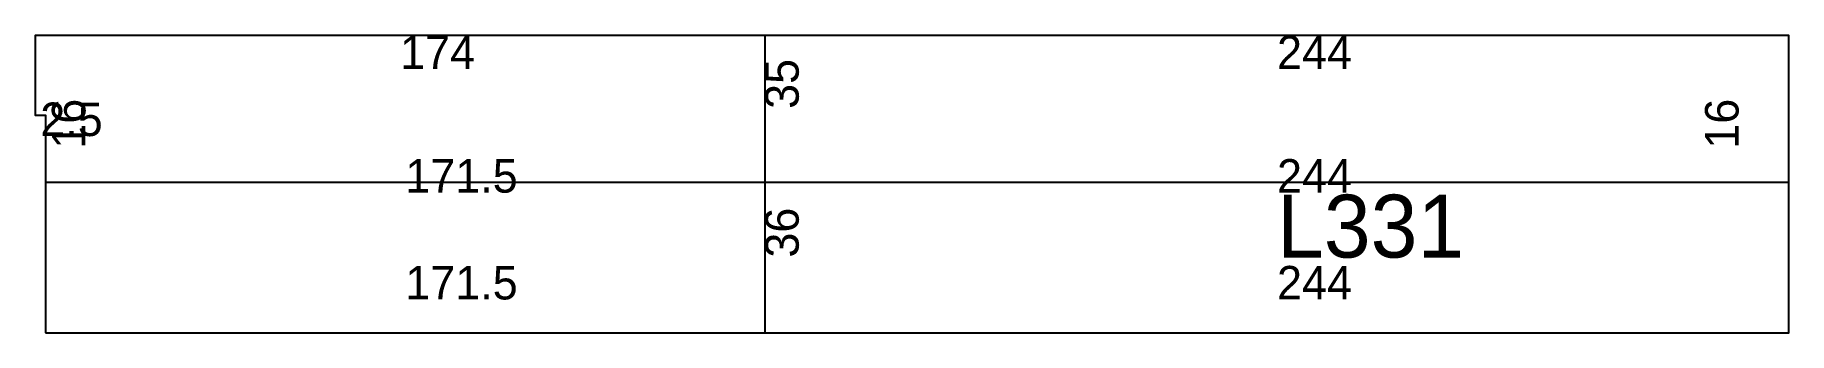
# Model space of a CAD drawing. Extents: x 4915 to 5333, y 1578 to 1649.
import ezdxf

# ---------------------------------------------------------------- set-up
doc = ezdxf.new("R2010")
doc.units = 0
for name, color, linetype in [('3', 3, 'Continuous'), ('4', 4, 'Continuous'), ('Painéis', 200, 'Continuous')]:
    doc.layers.add(name, color=color, linetype=linetype)

msp = doc.modelspace()

# ---------------------------------------------------------------- linework, layer by layer
at = {"layer": '3'}
for p, q in [((5333.07, 1649), (4915.07, 1649)), ((4915.07, 1649), (4915.07, 1630)), ((5089.07, 1578), (5089.07, 1649)), ((5333.07, 1578), (5333.07, 1649)), ((4915.07, 1630), (4917.57, 1630)), ((4917.57, 1630), (4917.57, 1578)), ((4917.57, 1614), (5333.07, 1614)), ((4917.57, 1578), (5333.07, 1578))]:
    msp.add_line(p, q, dxfattribs=at)
at = {"layer": '3', "lineweight": 25}
msp.add_lwpolyline([(4917.57, 1578), (5333.07, 1578), (5333.07, 1649), (4915.07, 1649), (4915.07, 1630), (4917.57, 1630)], close=True, dxfattribs=at)
at = {"layer": 'Painéis', "lineweight": 18}
for p, q in [((5089.07, 1578), (5089.07, 1649)), ((4917.57, 1614), (5333.07, 1614))]:
    msp.add_line(p, q, dxfattribs=at)

# ---------------------------------------------------------------- texts
at = {"layer": '4'}
msp.add_text('L331', height=15, dxfattribs=at).set_placement((5211.07, 1596))
at = {"layer": 'Painéis'}
for s, p in [('174', (5002.07, 1641)), ('244', (5211.07, 1641)), ('2.5', (4916.32, 1625)), ('171.5', (5003.32, 1611.5)), ('244', (5211.07, 1611.5)), ('171.5', (5003.32, 1586)), ('244', (5211.07, 1586))]:
    msp.add_text(s, height=8, dxfattribs=at).set_placement(p)
for s, p in [('35', (5097.07, 1631.5)), ('16', (4927.07, 1622)), ('16', (5321.07, 1622)), ('36', (5097.07, 1596))]:
    msp.add_text(s, height=8, rotation=90, dxfattribs=at).set_placement(p)

doc.saveas('drawing.dxf')
